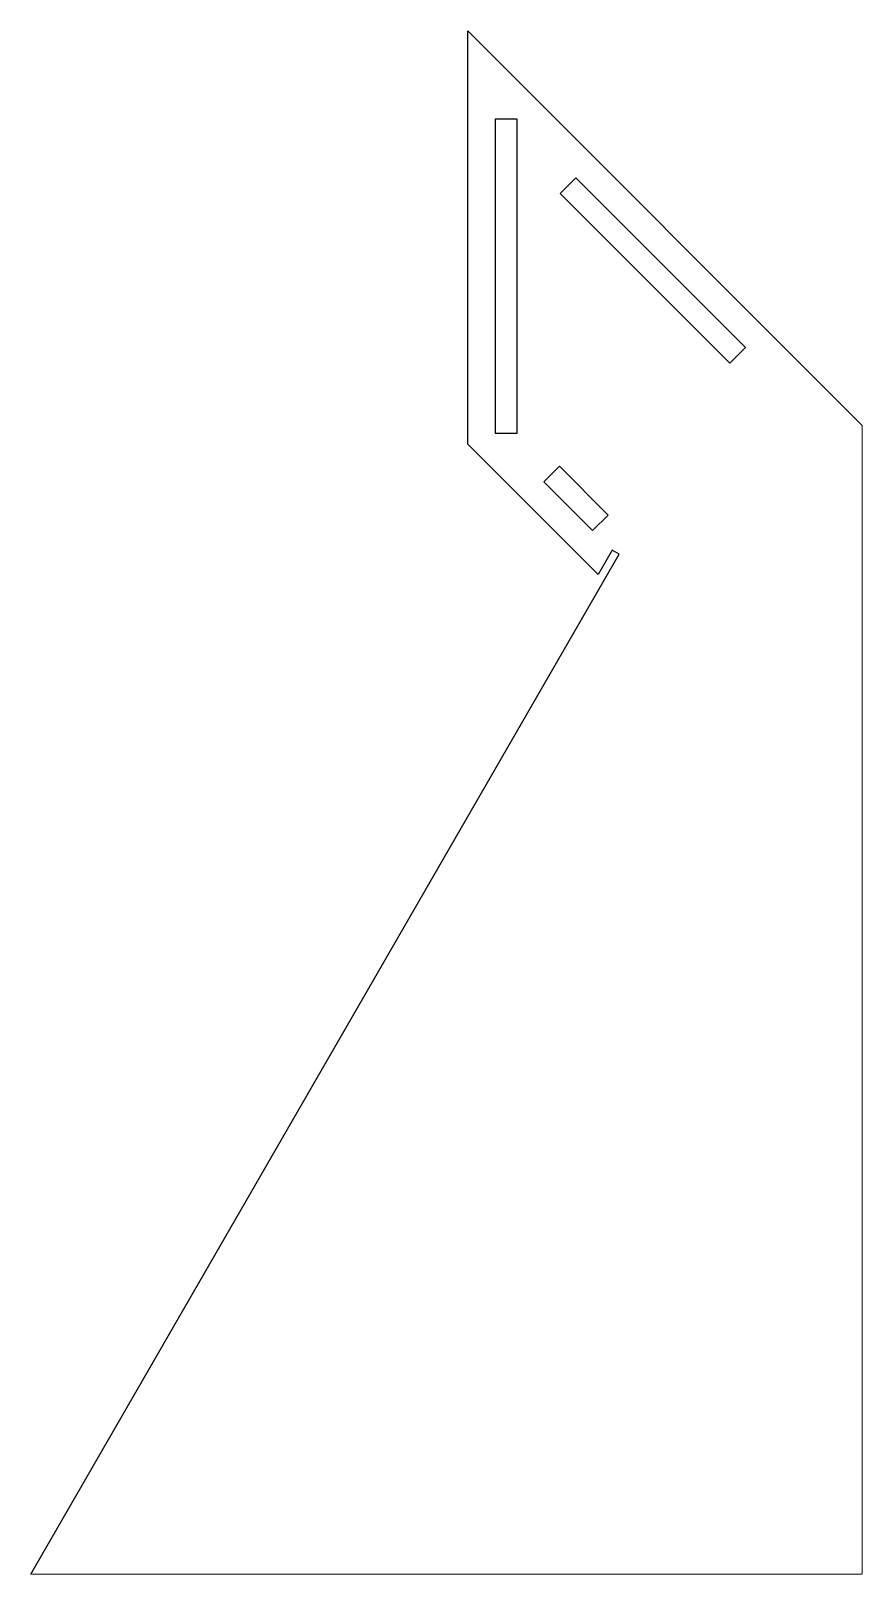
# Model space of a CAD drawing. Header units: millimetres. Extents: x 295 to 597, y -239 to 321.
import ezdxf

# ---------------------------------------------------------------- set-up
doc = ezdxf.new("R2010")
doc.units = ezdxf.units.MM
doc.header["$MEASUREMENT"] = 0
doc.layers.add('Layer 1', color=7, linetype='Continuous')

msp = doc.modelspace()

# ---------------------------------------------------------------- linework, layer by layer
at = {"layer": 'Layer 1', "lineweight": 25}
for points in [[(454.07, 320.9547), (597.3175, 177.7073)], [(454.07, 170.9547), (454.07, 320.9547)], [(464.0458, 288.8448), (464.0458, 174.9148)], [(472.0458, 288.8448), (464.0458, 288.8448)], [(472.0458, 174.9148), (472.0458, 288.8448)], [(493.259, 267.6316), (487.6021, 261.9747)], [(554.8904, 206.0001), (493.259, 267.6316)], [(487.6021, 261.9747), (549.2336, 200.3433)], [(549.2336, 200.3433), (554.8904, 206.0001)], [(464.0458, 174.9148), (472.0458, 174.9148)], [(501.3713, 123.6534), (454.07, 170.9547)], [(487.3803, 162.8939), (481.7235, 157.2371)], [(505.058, 145.2163), (487.3803, 162.8939)], [(481.7235, 157.2371), (499.4011, 139.5594)], [(499.4011, 139.5594), (505.058, 145.2163)], [(295.3175, -239.2423), (509.0703, 130.9884)], [(506.4722, 132.4884), (501.3713, 123.6534)], [(509.0703, 130.9884), (506.4722, 132.4884)]]:
    msp.add_lwpolyline(points, dxfattribs=at)
at = {"layer": 'Layer 1', "lineweight": 20}
for points in [[(597.3175, 177.7073), (597.3175, -239.2423)], [(295.3175, -239.2423), (597.3175, -239.2423)]]:
    msp.add_lwpolyline(points, dxfattribs=at)

doc.saveas('drawing.dxf')
